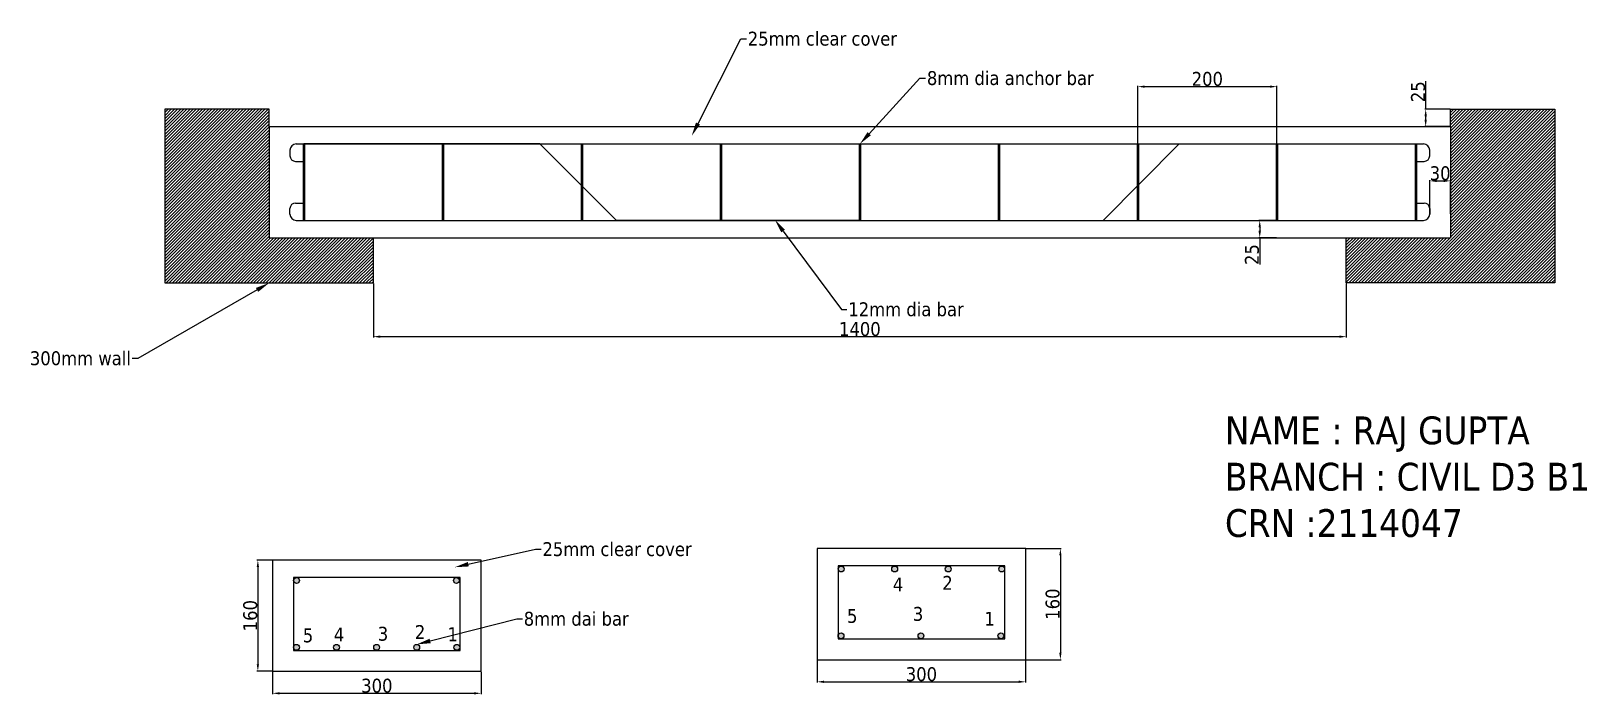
# Model space of a CAD drawing. Header units: millimetres. Extents: x 2648 to 4886, y -598 to 357.
import ezdxf
from ezdxf import colors
from ezdxf.entities.mleader import LeaderData, LeaderLine
from ezdxf.math import Vec2, Vec3

# ---------------------------------------------------------------- set-up
doc = ezdxf.new("R2010")
doc.units = ezdxf.units.MM
for name, color, linetype in [('dimesion', 90, 'Continuous'), ('hatch', 7, 'Continuous'), ('outlines', 7, 'Continuous')]:
    doc.layers.add(name, color=color, linetype=linetype)
doc.layers.add('stirrups', color=50, linetype='Continuous', lineweight=50)
doc.styles.get("Standard").update_dxf_attribs({"font": 'tahoma.ttf', "height": 20})
doc.dimstyles.new('ISO-25', dxfattribs={"dimtxt": 20, "dimasz": 10, "dimexe": 1.25, "dimexo": 0.625, "dimtad": 1, "dimtxsty": 'Standard', "dimcen": 2.5, "dimadec": 0, "dimazin": 0, "dimtfac": 1, "dimtmove": 0, "dimatfit": 3, "dimfxl": 1, "dimarcsym": 0})

# ---------------------------------------------------------------- blocks, each defined once
blk = doc.blocks.new('*D1')
at = {"layer": 'Defpoints', "color": 0, "transparency": 16777216}
for p in [(3140, -5), (4540, -5), (4540, -82.3)]:
    blk.add_point(p, dxfattribs=at)
at = {"layer": 'dimesion', "color": 0, "lineweight": -2, "transparency": 16777216}
for p, q in [((3140, -5.6), (3140, -83.6)), ((4540, -5.6), (4540, -83.6)), ((3150, -82.3), (4530, -82.3))]:
    blk.add_line(p, q, dxfattribs=at)
at = {"layer": 'dimesion', "color": 0, "transparency": 16777216}
for points in [[(3150, -80.6), (3150, -84), (3140, -82.3)], [(4530, -80.6), (4530, -84), (4540, -82.3)]]:
    blk.add_solid(points, dxfattribs=at)
at = {"layer": 'dimesion', "color": 0, "transparency": 16777216, "insert": (3840, -71.5), "char_height": 20, "attachment_point": 5}
blk.add_mtext('1400', dxfattribs=at)
blk = doc.blocks.new('*D2')
at = {"layer": 'Defpoints', "color": 0, "transparency": 16777216}
for p in [(4654.2, 245), (4690, 245), (4690, 220)]:
    blk.add_point(p, dxfattribs=at)
at = {"layer": 'dimesion', "color": 0, "lineweight": -2, "transparency": 16777216}
for p, q in [((4654.2, 245), (4654.2, 285.4)), ((4689.4, 245), (4652.9, 245)), ((4654.2, 230), (4654.2, 235)), ((4689.4, 220), (4652.9, 220))]:
    blk.add_line(p, q, dxfattribs=at)
at = {"layer": 'dimesion', "color": 0, "transparency": 16777216}
for points in [[(4652.5, 235), (4655.9, 235), (4654.2, 245)], [(4652.5, 230), (4655.9, 230), (4654.2, 220)]]:
    blk.add_solid(points, dxfattribs=at)
at = {"layer": 'dimesion', "color": 0, "transparency": 16777216, "insert": (4643.3, 270.2), "char_height": 20, "attachment_point": 5, "rotation": 90}
blk.add_mtext('25', dxfattribs=at)
blk = doc.blocks.new('*U7')
at = {"layer": 'outlines'}
blk.add_circle((0, 0), 4.22, dxfattribs=at)
blk = doc.blocks.new('*U8')
at = {"layer": 'outlines', "color": 0, "linetype": 'ByBlock', "lineweight": -2, "transparency": 16777216}
for p in [(0, 0), (57.7, 0), (115.4, 0), (173.1, 0), (230.8, 0)]:
    blk.add_blockref('*U7', p, dxfattribs=at)
blk = doc.blocks.new('*U9')
at = {"layer": 'outlines'}
blk.add_circle((0, 0), 4.22, dxfattribs=at)
blk = doc.blocks.new('*U10')
at = {"layer": 'outlines', "color": 0, "linetype": 'ByBlock', "lineweight": -2, "transparency": 16777216}
for p in [(0, 0), (230, 0)]:
    blk.add_blockref('*U9', p, dxfattribs=at)
blk = doc.blocks.new('*D11')
at = {"layer": 'Defpoints', "color": 0, "transparency": 16777216}
for p in [(2995, -403.8), (2973.8, -563.8), (2995, -563.8)]:
    blk.add_point(p, dxfattribs=at)
at = {"layer": 'dimesion', "color": 0, "lineweight": -2, "transparency": 16777216}
for p, q in [((2994.3, -403.8), (2972.5, -403.8)), ((2973.8, -413.8), (2973.8, -553.8)), ((2994.3, -563.8), (2972.5, -563.8))]:
    blk.add_line(p, q, dxfattribs=at)
at = {"layer": 'dimesion', "color": 0, "transparency": 16777216}
for points in [[(2972.1, -413.8), (2975.4, -413.8), (2973.8, -403.8)], [(2972.1, -553.8), (2975.4, -553.8), (2973.8, -563.8)]]:
    blk.add_solid(points, dxfattribs=at)
at = {"layer": 'dimesion', "color": 0, "transparency": 16777216, "insert": (2962.9, -483.8), "char_height": 20, "attachment_point": 5, "rotation": 90}
blk.add_mtext('160', dxfattribs=at)
blk = doc.blocks.new('*D12')
at = {"layer": 'Defpoints', "color": 0, "transparency": 16777216}
for p in [(2995, -563.8), (3295, -563.8), (3295, -595.5)]:
    blk.add_point(p, dxfattribs=at)
at = {"layer": 'dimesion', "color": 0, "lineweight": -2, "transparency": 16777216}
for p, q in [((2995, -564.4), (2995, -596.8)), ((3295, -564.4), (3295, -596.8)), ((3005, -595.5), (3285, -595.5))]:
    blk.add_line(p, q, dxfattribs=at)
at = {"layer": 'dimesion', "color": 0, "transparency": 16777216}
for points in [[(3005, -593.9), (3005, -597.2), (2995, -595.5)], [(3285, -593.9), (3285, -597.2), (3295, -595.5)]]:
    blk.add_solid(points, dxfattribs=at)
at = {"layer": 'dimesion', "color": 0, "transparency": 16777216, "insert": (3145, -584.7), "char_height": 20, "attachment_point": 5}
blk.add_mtext('300', dxfattribs=at)
blk = doc.blocks.new('*D14')
at = {"layer": 'Defpoints', "color": 0, "transparency": 16777216}
for p in [(4440, 85), (4415.4, 60), (4440, 60)]:
    blk.add_point(p, dxfattribs=at)
at = {"layer": 'dimesion', "color": 0, "lineweight": -2, "transparency": 16777216}
for p, q in [((4439.4, 85), (4414.1, 85)), ((4415.4, 75), (4415.4, 70)), ((4439.4, 60), (4414.1, 60)), ((4415.4, 60), (4415.4, 21.6))]:
    blk.add_line(p, q, dxfattribs=at)
at = {"layer": 'dimesion', "color": 0, "transparency": 16777216}
for points in [[(4413.7, 75), (4417.1, 75), (4415.4, 85)], [(4413.7, 70), (4417.1, 70), (4415.4, 60)]]:
    blk.add_solid(points, dxfattribs=at)
at = {"layer": 'dimesion', "color": 0, "transparency": 16777216, "insert": (4404.3, 35.8), "char_height": 20, "attachment_point": 5, "rotation": 90}
blk.add_mtext('25', dxfattribs=at)
blk = doc.blocks.new('*D15')
at = {"layer": 'Defpoints', "color": 0, "transparency": 16777216}
for p in [(4690, 141.9), (4660, 94), (4690, 94)]:
    blk.add_point(p, dxfattribs=at)
at = {"layer": 'dimesion', "color": 0, "lineweight": -2, "transparency": 16777216}
for p, q in [((4660, 94.6), (4660, 143.1)), ((4670, 141.9), (4680, 141.9)), ((4690, 94.6), (4690, 143.1))]:
    blk.add_line(p, q, dxfattribs=at)
at = {"layer": 'dimesion', "color": 0, "transparency": 16777216}
for points in [[(4670, 143.6), (4670, 140.2), (4660, 141.9)], [(4680, 143.6), (4680, 140.2), (4690, 141.9)]]:
    blk.add_solid(points, dxfattribs=at)
at = {"layer": 'dimesion', "color": 0, "transparency": 16777216, "insert": (4675, 152.7), "char_height": 20, "attachment_point": 5}
blk.add_mtext('30', dxfattribs=at)
blk = doc.blocks.new('*U21')
at = {"layer": 'outlines'}
blk.add_circle((0, 0), 4.22, dxfattribs=at)
blk = doc.blocks.new('*U22')
at = {"layer": 'outlines', "color": 0, "linetype": 'ByBlock', "lineweight": -2, "transparency": 16777216}
for p in [(0, 0), (115, 0), (230, 0)]:
    blk.add_blockref('*U21', p, dxfattribs=at)
blk = doc.blocks.new('*U23')
at = {"layer": 'outlines'}
blk.add_circle((0, 0), 4.22, dxfattribs=at)
blk = doc.blocks.new('*U24')
at = {"layer": 'outlines', "color": 0, "linetype": 'ByBlock', "lineweight": -2, "transparency": 16777216}
for p in [(0, 0), (77, 0), (154, 0), (231, 0)]:
    blk.add_blockref('*U23', p, dxfattribs=at)
blk = doc.blocks.new('*D25')
at = {"layer": 'Defpoints', "color": 0, "transparency": 16777216}
for p in [(3778.6, -547.2), (4078.6, -547.2), (4078.6, -579)]:
    blk.add_point(p, dxfattribs=at)
at = {"layer": 'dimesion', "color": 0, "lineweight": -2, "transparency": 16777216}
for p, q in [((3778.6, -547.8), (3778.6, -580.2)), ((4078.6, -547.8), (4078.6, -580.2)), ((3788.6, -579), (4068.6, -579))]:
    blk.add_line(p, q, dxfattribs=at)
at = {"layer": 'dimesion', "color": 0, "transparency": 16777216}
for points in [[(3788.6, -577.3), (3788.6, -580.6), (3778.6, -579)], [(4068.6, -577.3), (4068.6, -580.6), (4078.6, -579)]]:
    blk.add_solid(points, dxfattribs=at)
at = {"layer": 'dimesion', "color": 0, "transparency": 16777216, "insert": (3928.6, -568.1), "char_height": 20, "attachment_point": 5}
blk.add_mtext('300', dxfattribs=at)
blk = doc.blocks.new('*D26')
at = {"layer": 'Defpoints', "color": 0, "transparency": 16777216}
for p in [(4078.6, -387.2), (4078.6, -547.2), (4128.6, -547.2)]:
    blk.add_point(p, dxfattribs=at)
at = {"layer": 'dimesion', "color": 0, "lineweight": -2, "transparency": 16777216}
for p, q in [((4079.2, -387.2), (4129.8, -387.2)), ((4128.6, -397.2), (4128.6, -537.2)), ((4079.2, -547.2), (4129.8, -547.2))]:
    blk.add_line(p, q, dxfattribs=at)
at = {"layer": 'dimesion', "color": 0, "transparency": 16777216}
for points in [[(4126.9, -397.2), (4130.2, -397.2), (4128.6, -387.2)], [(4126.9, -537.2), (4130.2, -537.2), (4128.6, -547.2)]]:
    blk.add_solid(points, dxfattribs=at)
at = {"layer": 'dimesion', "color": 0, "transparency": 16777216, "insert": (4117.5, -467.2), "char_height": 20, "attachment_point": 5, "rotation": 90}
blk.add_mtext('160', dxfattribs=at)
blk = doc.blocks.new('*D27')
at = {"layer": 'Defpoints', "color": 0, "transparency": 16777216}
for p in [(4440, 277.5), (4240, 195), (4440, 195)]:
    blk.add_point(p, dxfattribs=at)
at = {"layer": 'dimesion', "color": 0, "lineweight": -2, "transparency": 16777216}
for p, q in [((4240, 195.6), (4240, 278.8)), ((4250, 277.5), (4430, 277.5)), ((4440, 195.6), (4440, 278.8))]:
    blk.add_line(p, q, dxfattribs=at)
at = {"layer": 'dimesion', "color": 0, "transparency": 16777216}
for points in [[(4250, 279.2), (4250, 275.8), (4240, 277.5)], [(4430, 279.2), (4430, 275.8), (4440, 277.5)]]:
    blk.add_solid(points, dxfattribs=at)
at = {"layer": 'dimesion', "color": 0, "transparency": 16777216, "insert": (4340, 288.5), "char_height": 20, "attachment_point": 5}
blk.add_mtext('200', dxfattribs=at)

msp = doc.modelspace()

# ---------------------------------------------------------------- hatches: boundary and pattern name
at = {"layer": 'hatch'}
h = msp.add_hatch(dxfattribs=at)
h.set_pattern_fill('ANSI31', color=256)
h.paths.add_polyline_path([(2990, 220), (2990, 245), (2840, 245), (2840, 45), (2840, -5), (3140, -5), (3140, 60), (2990, 60)])
h.paths.add_polyline_path([(4840, 245), (4690, 245), (4690, 220), (4690, 60), (4540, 60), (4540, -5), (4840, -5)])
at = {"layer": 'hatch', "true_color": 0xcd6928}
h = msp.add_hatch(color=32, dxfattribs=at)
h.dxf.hatch_style = 1
h.paths.add_polyline_path([(3894.37, -416.631, 1), (3885.936, -416.631, 1)])
h.paths.add_polyline_path([(3962.936, -416.631, 1), (3971.37, -416.631, 1)])
h.paths.add_polyline_path([(3923.703, -512.796, 1), (3932.137, -512.796, 1)])
h.paths.add_polyline_path([(3817.137, -512.796, 1), (3808.703, -512.796, 1)])
h.paths.add_polyline_path([(4047.137, -512.796, 1), (4038.703, -512.796, 1)])
at = {"layer": 'outlines', "true_color": 0xcd6928}
h = msp.add_hatch(color=32, dxfattribs=at)
h.dxf.hatch_style = 1
h.paths.add_polyline_path([(3808.936, -416.631, 1), (3817.37, -416.631, 1)])
h.paths.add_polyline_path([(4038.936, -416.631, 1), (4047.37, -416.631, 1)])
h = msp.add_hatch(color=32, dxfattribs=at)
h.dxf.hatch_style = 1
h.paths.add_polyline_path([(3025.296, -433.192, 1), (3033.729, -433.192, 1)])
h.paths.add_polyline_path([(3255.296, -433.192, 1), (3263.729, -433.192, 1)])
h = msp.add_hatch(color=32, dxfattribs=at)
h.dxf.hatch_style = 1
h.paths.add_polyline_path([(3025.063, -529.357, 1), (3033.496, -529.357, 1)])
h.paths.add_polyline_path([(3082.763, -529.357, 1), (3091.196, -529.357, 1)])
h.paths.add_polyline_path([(3140.463, -529.357, 1), (3148.896, -529.357, 1)])
h.paths.add_polyline_path([(3198.163, -529.357, 1), (3206.596, -529.357, 1)])
h.paths.add_polyline_path([(3264.296, -529.357, 1), (3255.863, -529.357, 1)])

# ---------------------------------------------------------------- linework, layer by layer
at = {"layer": 'outlines'}
for p, q in [((2990, 245), (2840, 245)), ((2840, 245), (2840, 45)), ((2990, 220), (2990, 245)), ((4690, 220), (4690, 245)), ((4690, 245), (4840, 245)), ((4840, 245), (4840, -5)), ((2990, 220), (4690, 220)), ((2990, 220), (2990, 60)), ((4690, 220), (4690, 60)), ((3379.574, 195), (3040, 195)), ((3490, 85), (3379.574, 195)), ((4190, 85), (4299.404, 195)), ((4299.404, 195), (4640, 195)), ((3840, 85), (3490, 85)), ((3840, 85), (4190, 85)), ((2840, 45), (2840, -5)), ((2990, 60), (4690, 60)), ((3140, -5), (3140, 60)), ((4540, -5), (4540, 60)), ((2840, -5), (3140, -5)), ((4840, -5), (4540, -5)), ((3778.613, -387.206), (3778.613, -547.206)), ((4078.613, -387.206), (3778.613, -387.206)), ((4078.613, -547.206), (4078.613, -387.206)), ((2994.972, -403.767), (2994.972, -563.767)), ((3294.972, -403.767), (2994.972, -403.767)), ((3294.972, -563.767), (3294.972, -403.767)), ((3808.613, -412.206), (3808.613, -517.206)), ((4048.613, -412.206), (3808.613, -412.206)), ((4048.613, -517.206), (4048.613, -412.206)), ((3024.972, -428.767), (3024.972, -533.767)), ((3264.972, -428.767), (3024.972, -428.767)), ((3264.972, -533.767), (3264.972, -428.767)), ((3024.972, -533.767), (3264.972, -533.767)), ((3808.613, -517.206), (4048.613, -517.206)), ((3778.613, -547.206), (4078.613, -547.206)), ((2994.972, -563.767), (3294.972, -563.767))]:
    msp.add_line(p, q, dxfattribs=at)
at = {"layer": 'outlines', "color": 1}
for p, q in [((3020, 186), (3020, 178)), ((3029, 195), (4651, 195)), ((4660, 178), (4660, 186)), ((3028, 170), (3040, 170)), ((4640, 170), (4652, 170)), ((3020, 94), (3020, 102)), ((3028, 110), (3040, 110)), ((4640, 110), (4652, 110)), ((4660, 102), (4660, 94)), ((3029, 85), (4651, 85))]:
    msp.add_line(p, q, dxfattribs=at)
for centre, radius, start, end in [((3029, 186), 9, 90, 180), ((4651, 186), 9, 0, 90), ((3028, 178), 8, 180, 270), ((4652, 178), 8, 270, 0), ((3028, 102), 8, 90, 180), ((3029, 94), 9, 180, 270), ((4651, 94), 9, 270, 0), ((4652, 102), 8, 0, 90)]:
    msp.add_arc(centre, radius, start, end, dxfattribs=at)
at = {"layer": 'stirrups'}
for p, q in [((3040, 195), (3040, 85)), ((3240, 195), (3240, 85)), ((3440, 195), (3440, 85)), ((3640, 195), (3640, 85)), ((3840, 195), (3840, 85)), ((4040, 195), (4040, 85)), ((4240, 195), (4240, 85)), ((4440, 195), (4440, 85)), ((4640, 195), (4640, 85))]:
    msp.add_line(p, q, dxfattribs=at)

# ---------------------------------------------------------------- block references
at = {"layer": 'outlines'}
for name, p in [('*U24', (3813.153, -416.631)), ('*U10', (3029.513, -433.192)), ('*U22', (3812.92, -512.796)), ('*U8', (3029.279, -529.357))]:
    msp.add_blockref(name, p, dxfattribs=at)

# ---------------------------------------------------------------- texts
at = {"layer": 'dimesion', "attachment_point": 1}
for s, width, heights, insert, char_height in [('NAME : RAJ GUPTA\\PBRANCH : CIVIL D3 B1\\PCRN :2114047', 564.88476, [-176.557], (4365.342, -197.126), 40), ('4', 2.34559, [-20], (3887.441, -428.915), 20), ('2', 2.34559, [-20.416], (3958.616, -426.564), 20), ('5', 2.34559, [-20.416], (3821.559, -474.17), 20), ('3', 2.34559, [-20.833], (3916.264, -471.231), 20), ('1', 2.34559, [-20.067], (4019.204, -478.284), 20), ('5', 12.3144, [-20.416], (3038.484, -502.159), 20), ('4', 1.94038, [-20], (3083.097, -500.912), 20), ('3', 2.34559, [-20.833], (3146.373, -499.797), 20), ('2', 2.34559, [-20.416], (3199.679, -497.387), 20), ('1', 2.34559, [-20.067], (3246.744, -500.535), 20)]:
    msp.add_mtext_dynamic_manual_height_columns(s, width=width, gutter_width=100, heights=heights, dxfattribs=dict(at, insert=insert, char_height=char_height))

# ---------------------------------------------------------------- dimensions: what is measured, and where the dimension line sits
at = {"layer": 'dimesion'}
for base, p1, p2, picture, middle in [((4440, 277.507), (4240, 195), (4440, 195), '*D27', (4340, 288.549)), ((4690, 141.896), (4660, 94), (4690, 94), '*D15', (4675, 152.74)), ((4078.613, -578.957), (3778.613, -547.206), (4078.613, -547.206), '*D25', (3928.613, -568.114)), ((3294.972, -595.519), (2994.972, -563.767), (3294.972, -563.767), '*D12', (3144.972, -584.675))]:
    dim = msp.add_linear_dim(base=base, p1=p1, p2=p2, dimstyle='ISO-25', dxfattribs=at)
    dim.commit()
    dim.dimension.update_dxf_attribs({"geometry": picture, "text_midpoint": middle})
for base, p1, p2, angle, picture, middle in [((4654.185, 245), (4690, 220), (4690, 245), 90, '*D2', (4643.348, 270.195)), ((4415.391, 60), (4440, 85), (4440, 60), 90, '*D14', (4404.35, 35.809)), ((4540, -82.302), (3140, -5), (4540, -5), 180, '*D1', (3840, -71.465)), ((4128.551, -547.206), (4078.613, -387.206), (4078.613, -547.206), 90, '*D26', (4117.516, -467.206)), ((2973.758, -563.767), (2994.972, -403.767), (2994.972, -563.767), 90, '*D11', (2962.922, -483.767))]:
    dim = msp.add_linear_dim(base=base, p1=p1, p2=p2, angle=angle, dimstyle='ISO-25', dxfattribs=at)
    dim.commit()
    dim.dimension.update_dxf_attribs({"geometry": picture, "text_midpoint": middle})

# ---------------------------------------------------------------- leaders
at = {"layer": 'dimesion', "color": 3}
ml = msp.add_multileader_mtext('Standard', dxfattribs=at)
ml.set_content('300mm wall', color=3)
ml.set_leader_properties()
ml.build(insert=Vec2(0, 0))
ml.multileader.update_dxf_attribs({"arrow_head_size": 20})
ctx = ml.context
ctx.base_point, ctx.char_height, ctx.arrow_head_size, ctx.plane_origin = Vec3(2644.987, -113.553), 20, 20, Vec3(2990, -5)
ctx.text_align_type = 2
notes = []
notes.append((ctx, [(0, (1, 1, 0), (2801.084, -113.553), (-1, 0), 8, [(0, [(2990, -5)], 0, [])])]))
ctx.mtext.insert, ctx.mtext.alignment, ctx.mtext.flow_direction = Vec3(2791.084, -103.345), 3, 5
at = {"layer": 'dimesion'}
ml = msp.add_multileader_mtext('Standard', dxfattribs=at)
ml.set_content('25mm clear cover', color=256)
ml.set_leader_properties()
ml.build(insert=Vec2(0, 0))
ml.multileader.update_dxf_attribs({"arrow_head_size": 20})
ctx = ml.context
ctx.base_point, ctx.char_height, ctx.arrow_head_size, ctx.plane_origin = Vec3(3381.282, -388.197), 20, 20, Vec3(3257.085, -414.107)
notes.append((ctx, [(0, (1, 1, 0), (3373.282, -388.197), (1, 0), 8, [(0, [(3257.085, -414.107)], 0, [])])]))
ctx.mtext.insert, ctx.mtext.flow_direction = Vec3(3383.282, -378.027), 5
ml = msp.add_multileader_mtext('Standard', dxfattribs=at)
ml.set_content('8mm dai bar', color=256)
ml.set_leader_properties()
ml.build(insert=Vec2(0, 0))
ml.multileader.update_dxf_attribs({"arrow_head_size": 20})
ctx = ml.context
ctx.base_point, ctx.char_height, ctx.arrow_head_size, ctx.plane_origin = Vec3(3354.352, -488.35), 20, 20, Vec3(3202.379, -525.14)
notes.append((ctx, [(0, (1, 1, 0), (3346.352, -488.35), (1, 0), 8, [(0, [(3202.379, -525.14)], 0, [])])]))
ctx.mtext.insert, ctx.mtext.flow_direction = Vec3(3356.352, -478.179), 5
at = {"layer": 'outlines', "color": 3}
ml = msp.add_multileader_mtext('Standard', dxfattribs=at)
ml.set_content('25mm clear cover', color=3)
ml.set_leader_properties()
ml.build(insert=Vec2(0, 0))
ml.multileader.update_dxf_attribs({"arrow_head_size": 20})
ctx = ml.context
ctx.base_point, ctx.char_height, ctx.arrow_head_size, ctx.plane_origin = Vec3(3676.76, 346.353), 20, 20, Vec3(3598.128, 206.671)
notes.append((ctx, [(0, (1, 1, 0), (3668.76, 346.353), (1, 0), 8, [(0, [(3598.128, 206.671)], 0, [])])]))
ctx.mtext.insert, ctx.mtext.flow_direction = Vec3(3678.76, 356.561), 5
ml = msp.add_multileader_mtext('Standard', dxfattribs=at)
ml.set_content('8mm dia anchor bar', color=3)
ml.set_leader_properties()
ml.build(insert=Vec2(0, 0))
ml.multileader.update_dxf_attribs({"arrow_head_size": 20})
ctx = ml.context
ctx.base_point, ctx.char_height, ctx.arrow_head_size, ctx.plane_origin = Vec3(3934.5, 289.654), 20, 20, Vec3(3840, 195)
notes.append((ctx, [(0, (1, 1, 0), (3926.5, 289.654), (1, 0), 8, [(0, [(3840, 195)], 0, [])])]))
ctx.mtext.insert, ctx.mtext.flow_direction = Vec3(3936.5, 299.824), 5
ml = msp.add_multileader_mtext('Standard', dxfattribs=at)
ml.set_content('12mm dia bar', color=3)
ml.set_leader_properties()
ml.build(insert=Vec2(0, 0))
ml.multileader.update_dxf_attribs({"arrow_head_size": 20})
ctx = ml.context
ctx.base_point, ctx.char_height, ctx.arrow_head_size, ctx.plane_origin = Vec3(3821.421, -43.034), 20, 20, Vec3(3717.722, 85.688)
notes.append((ctx, [(0, (1, 1, 0), (3813.421, -43.034), (1, 0), 8, [(0, [(3717.722, 85.688)], 0, [])])]))
ctx.mtext.insert, ctx.mtext.flow_direction = Vec3(3823.421, -32.87), 5
for ctx, leaders in notes:
    for number, flags, end, landing, length, lines in leaders:
        leader = LeaderData()
        leader.index, (leader.has_last_leader_line, leader.has_dogleg_vector, leader.attachment_direction) = number, flags
        leader.last_leader_point, leader.dogleg_vector, leader.dogleg_length = Vec3(end), Vec3(landing), length
        for number, points, colour, breaks in lines:
            line = LeaderLine()
            line.index, line.vertices, line.color, line.breaks = number, Vec3.list(points), colors.encode_raw_color(colour), breaks
            leader.lines.append(line)
        ctx.leaders.append(leader)

doc.saveas('drawing.dxf')
